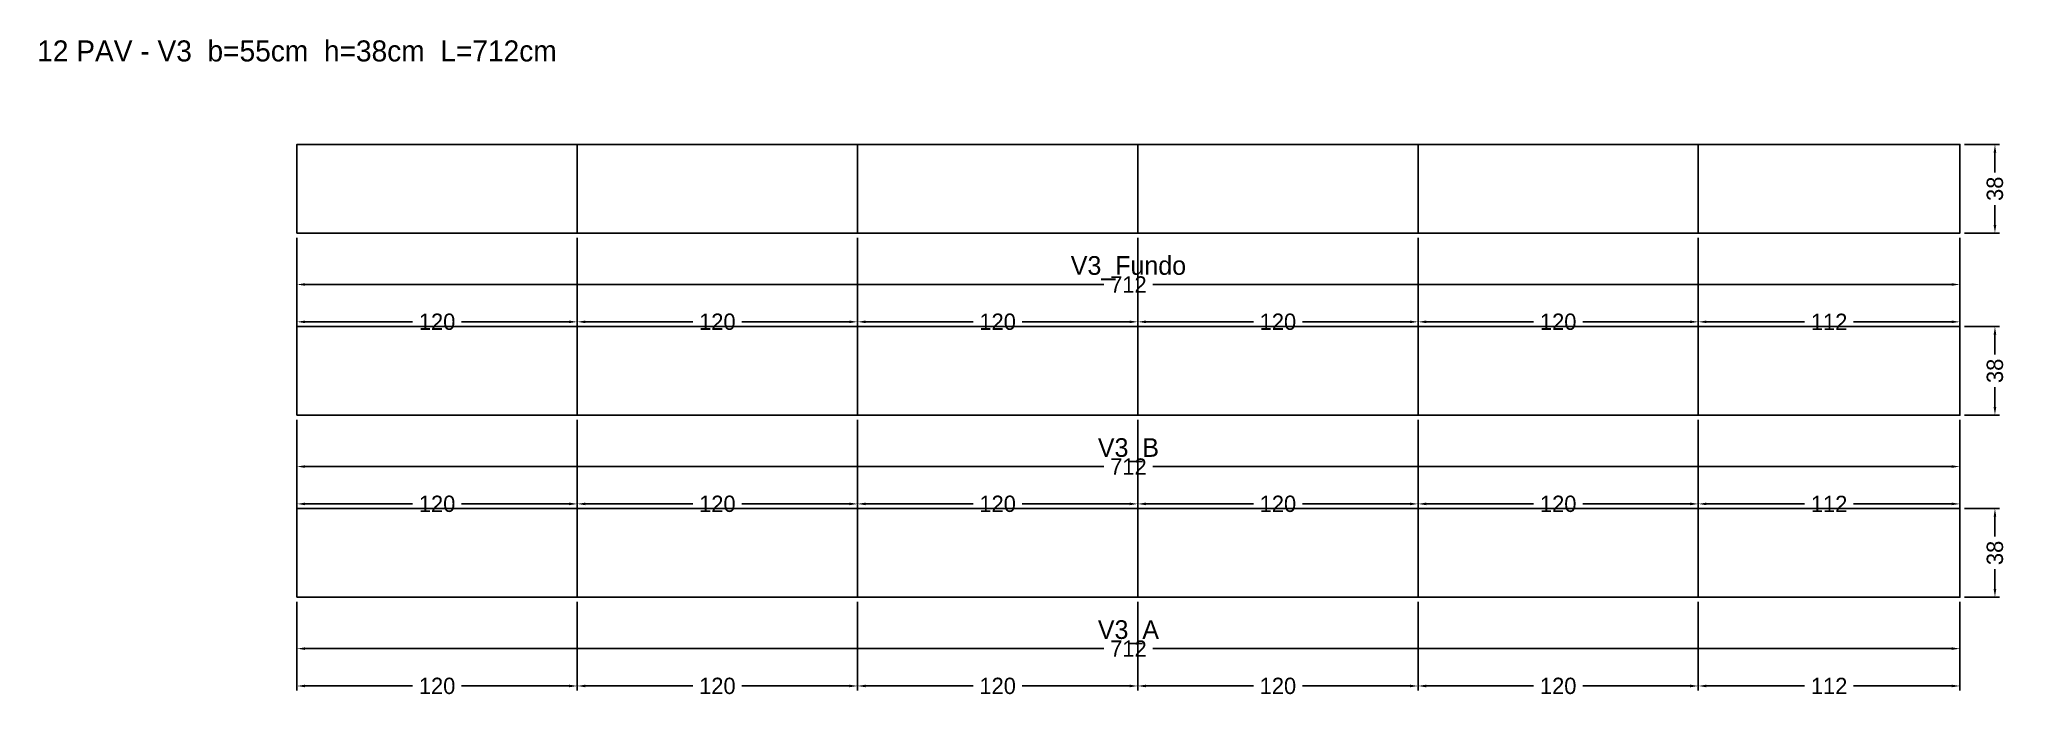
# Model space of a CAD drawing. Header units: metres. Extents: x -110 to 732, y -43 to 239.
import ezdxf

# ---------------------------------------------------------------- set-up
doc = ezdxf.new("R2010")
doc.units = ezdxf.units.M
for name, color, linetype in [('COTA', 3, 'Continuous'), ('NOMENCLATURA', 2, 'Continuous'), ('Paineis', 7, 'Continuous'), ('Texto Secao', 2, 'Continuous')]:
    doc.layers.add(name, color=color, linetype=linetype)
doc.dimstyles.new('COTA_VIG', dxfattribs={"dimtxt": 7, "dimasz": 3.5, "dimexe": 2, "dimexo": 2, "dimgap": 1.5, "dimtad": 1, "dimdec": 1, "dimcen": 2.5, "dimclrd": 3, "dimclre": 3, "dimclrt": 3, "dimazin": 3, "dimtfac": 1, "dimtmove": 0, "dimatfit": 3})

# ---------------------------------------------------------------- blocks, each defined once
blk = doc.blocks.new('_CLOSEDFILLED')
at = {"color": 0, "linetype": 'BYBLOCK'}
blk.add_solid([(-1, 0.16), (0, 0), (-1, -0.16)], dxfattribs=at)
blk = doc.blocks.new('*D1')
at = {"color": 3}
for p, q in [((0, -2), (0, -24)), ((712, -2), (712, -24)), ((3.5, -22), (345.5, -22)), ((366.5, -22), (708.5, -22))]:
    blk.add_line(p, q, dxfattribs=at)
at = {"layer": 'Defpoints'}
for p in [(0, 0), (712, 0), (0, -22)]:
    blk.add_point(p, dxfattribs=at)
at = {"layer": 'COTA', "color": 3, "xscale": 3.5, "yscale": 3.5, "rotation": 180}
blk.add_blockref('_CLOSEDFILLED', (0, -22), dxfattribs=at)
at = {"layer": 'COTA', "color": 3, "xscale": 3.5, "yscale": 3.5}
blk.add_blockref('_CLOSEDFILLED', (712, -22), dxfattribs=at)
at = {"layer": 'COTA', "color": 3, "insert": (356, -22), "char_height": 7, "attachment_point": 5}
blk.add_mtext('712', dxfattribs=at)
blk = doc.blocks.new('*D2')
at = {"color": 3}
for p, q in [((0, -2), (0, -40)), ((120, -2), (120, -40)), ((3.5, -38), (49.5, -38)), ((70.5, -38), (116.5, -38))]:
    blk.add_line(p, q, dxfattribs=at)
at = {"layer": 'Defpoints'}
for p in [(0, 0), (120, 0), (0, -38)]:
    blk.add_point(p, dxfattribs=at)
at = {"layer": 'COTA', "color": 3, "xscale": 3.5, "yscale": 3.5, "rotation": 180}
blk.add_blockref('_CLOSEDFILLED', (0, -38), dxfattribs=at)
at = {"layer": 'COTA', "color": 3, "xscale": 3.5, "yscale": 3.5}
blk.add_blockref('_CLOSEDFILLED', (120, -38), dxfattribs=at)
at = {"layer": 'COTA', "color": 3, "insert": (60, -38), "char_height": 7, "attachment_point": 5}
blk.add_mtext('120', dxfattribs=at)
blk = doc.blocks.new('*D3')
at = {"color": 3}
for p, q in [((120, -2), (120, -40)), ((240, -2), (240, -40)), ((123.5, -38), (169.5, -38)), ((190.5, -38), (236.5, -38))]:
    blk.add_line(p, q, dxfattribs=at)
at = {"layer": 'Defpoints'}
for p in [(120, 0), (240, 0), (120, -38)]:
    blk.add_point(p, dxfattribs=at)
at = {"layer": 'COTA', "color": 3, "xscale": 3.5, "yscale": 3.5, "rotation": 180}
blk.add_blockref('_CLOSEDFILLED', (120, -38), dxfattribs=at)
at = {"layer": 'COTA', "color": 3, "xscale": 3.5, "yscale": 3.5}
blk.add_blockref('_CLOSEDFILLED', (240, -38), dxfattribs=at)
at = {"layer": 'COTA', "color": 3, "insert": (180, -38), "char_height": 7, "attachment_point": 5}
blk.add_mtext('120', dxfattribs=at)
blk = doc.blocks.new('*D4')
at = {"color": 3}
for p, q in [((240, -2), (240, -40)), ((360, -2), (360, -40)), ((243.5, -38), (289.5, -38)), ((310.5, -38), (356.5, -38))]:
    blk.add_line(p, q, dxfattribs=at)
at = {"layer": 'Defpoints'}
for p in [(240, 0), (360, 0), (240, -38)]:
    blk.add_point(p, dxfattribs=at)
at = {"layer": 'COTA', "color": 3, "xscale": 3.5, "yscale": 3.5, "rotation": 180}
blk.add_blockref('_CLOSEDFILLED', (240, -38), dxfattribs=at)
at = {"layer": 'COTA', "color": 3, "xscale": 3.5, "yscale": 3.5}
blk.add_blockref('_CLOSEDFILLED', (360, -38), dxfattribs=at)
at = {"layer": 'COTA', "color": 3, "insert": (300, -38), "char_height": 7, "attachment_point": 5}
blk.add_mtext('120', dxfattribs=at)
blk = doc.blocks.new('*D5')
at = {"color": 3}
for p, q in [((360, -2), (360, -40)), ((480, -2), (480, -40)), ((363.5, -38), (409.5, -38)), ((430.5, -38), (476.5, -38))]:
    blk.add_line(p, q, dxfattribs=at)
at = {"layer": 'Defpoints'}
for p in [(360, 0), (480, 0), (360, -38)]:
    blk.add_point(p, dxfattribs=at)
at = {"layer": 'COTA', "color": 3, "xscale": 3.5, "yscale": 3.5, "rotation": 180}
blk.add_blockref('_CLOSEDFILLED', (360, -38), dxfattribs=at)
at = {"layer": 'COTA', "color": 3, "xscale": 3.5, "yscale": 3.5}
blk.add_blockref('_CLOSEDFILLED', (480, -38), dxfattribs=at)
at = {"layer": 'COTA', "color": 3, "insert": (420, -38), "char_height": 7, "attachment_point": 5}
blk.add_mtext('120', dxfattribs=at)
blk = doc.blocks.new('*D6')
at = {"color": 3}
for p, q in [((480, -2), (480, -40)), ((600, -2), (600, -40)), ((483.5, -38), (529.5, -38)), ((550.5, -38), (596.5, -38))]:
    blk.add_line(p, q, dxfattribs=at)
at = {"layer": 'Defpoints'}
for p in [(480, 0), (600, 0), (480, -38)]:
    blk.add_point(p, dxfattribs=at)
at = {"layer": 'COTA', "color": 3, "xscale": 3.5, "yscale": 3.5, "rotation": 180}
blk.add_blockref('_CLOSEDFILLED', (480, -38), dxfattribs=at)
at = {"layer": 'COTA', "color": 3, "xscale": 3.5, "yscale": 3.5}
blk.add_blockref('_CLOSEDFILLED', (600, -38), dxfattribs=at)
at = {"layer": 'COTA', "color": 3, "insert": (540, -38), "char_height": 7, "attachment_point": 5}
blk.add_mtext('120', dxfattribs=at)
blk = doc.blocks.new('*D7')
at = {"color": 3}
for p, q in [((600, -2), (600, -40)), ((712, -2), (712, -40)), ((603.5, -38), (645.5, -38)), ((666.5, -38), (708.5, -38))]:
    blk.add_line(p, q, dxfattribs=at)
at = {"layer": 'Defpoints'}
for p in [(600, 0), (712, 0), (600, -38)]:
    blk.add_point(p, dxfattribs=at)
at = {"layer": 'COTA', "color": 3, "xscale": 3.5, "yscale": 3.5, "rotation": 180}
blk.add_blockref('_CLOSEDFILLED', (600, -38), dxfattribs=at)
at = {"layer": 'COTA', "color": 3, "xscale": 3.5, "yscale": 3.5}
blk.add_blockref('_CLOSEDFILLED', (712, -38), dxfattribs=at)
at = {"layer": 'COTA', "color": 3, "insert": (656, -38), "char_height": 7, "attachment_point": 5}
blk.add_mtext('112', dxfattribs=at)
blk = doc.blocks.new('*D8')
at = {"color": 3}
for p, q in [((714, 38), (729, 38)), ((727, 26), (727, 34.5)), ((727, 3.5), (727, 12)), ((714, 0), (729, 0))]:
    blk.add_line(p, q, dxfattribs=at)
at = {"layer": 'Defpoints'}
for p in [(712, 38), (712, 0), (727, 0)]:
    blk.add_point(p, dxfattribs=at)
at = {"layer": 'COTA', "color": 3, "xscale": 3.5, "yscale": 3.5}
for p, rotation in [((727, 38), 90), ((727, 0), 270)]:
    blk.add_blockref('_CLOSEDFILLED', p, dxfattribs=dict(at, rotation=rotation))
at = {"layer": 'COTA', "color": 3, "insert": (727, 19), "char_height": 7, "attachment_point": 5, "rotation": 90}
blk.add_mtext('38', dxfattribs=at)
blk = doc.blocks.new('*D9')
at = {"color": 3}
for p, q in [((0, 76), (0, 54)), ((712, 76), (712, 54)), ((3.5, 56), (345.5, 56)), ((366.5, 56), (708.5, 56))]:
    blk.add_line(p, q, dxfattribs=at)
at = {"layer": 'Defpoints'}
for p in [(0, 78), (712, 78), (0, 56)]:
    blk.add_point(p, dxfattribs=at)
at = {"layer": 'COTA', "color": 3, "xscale": 3.5, "yscale": 3.5, "rotation": 180}
blk.add_blockref('_CLOSEDFILLED', (0, 56), dxfattribs=at)
at = {"layer": 'COTA', "color": 3, "xscale": 3.5, "yscale": 3.5}
blk.add_blockref('_CLOSEDFILLED', (712, 56), dxfattribs=at)
at = {"layer": 'COTA', "color": 3, "insert": (356, 56), "char_height": 7, "attachment_point": 5}
blk.add_mtext('712', dxfattribs=at)
blk = doc.blocks.new('*D10')
at = {"color": 3}
for p, q in [((0, 76), (0, 38)), ((120, 76), (120, 38)), ((3.5, 40), (49.5, 40)), ((70.5, 40), (116.5, 40))]:
    blk.add_line(p, q, dxfattribs=at)
at = {"layer": 'Defpoints'}
for p in [(0, 78), (120, 78), (0, 40)]:
    blk.add_point(p, dxfattribs=at)
at = {"layer": 'COTA', "color": 3, "xscale": 3.5, "yscale": 3.5, "rotation": 180}
blk.add_blockref('_CLOSEDFILLED', (0, 40), dxfattribs=at)
at = {"layer": 'COTA', "color": 3, "xscale": 3.5, "yscale": 3.5}
blk.add_blockref('_CLOSEDFILLED', (120, 40), dxfattribs=at)
at = {"layer": 'COTA', "color": 3, "insert": (60, 40), "char_height": 7, "attachment_point": 5}
blk.add_mtext('120', dxfattribs=at)
blk = doc.blocks.new('*D11')
at = {"color": 3}
for p, q in [((120, 76), (120, 38)), ((240, 76), (240, 38)), ((123.5, 40), (169.5, 40)), ((190.5, 40), (236.5, 40))]:
    blk.add_line(p, q, dxfattribs=at)
at = {"layer": 'Defpoints'}
for p in [(120, 78), (240, 78), (120, 40)]:
    blk.add_point(p, dxfattribs=at)
at = {"layer": 'COTA', "color": 3, "xscale": 3.5, "yscale": 3.5, "rotation": 180}
blk.add_blockref('_CLOSEDFILLED', (120, 40), dxfattribs=at)
at = {"layer": 'COTA', "color": 3, "xscale": 3.5, "yscale": 3.5}
blk.add_blockref('_CLOSEDFILLED', (240, 40), dxfattribs=at)
at = {"layer": 'COTA', "color": 3, "insert": (180, 40), "char_height": 7, "attachment_point": 5}
blk.add_mtext('120', dxfattribs=at)
blk = doc.blocks.new('*D12')
at = {"color": 3}
for p, q in [((240, 76), (240, 38)), ((360, 76), (360, 38)), ((243.5, 40), (289.5, 40)), ((310.5, 40), (356.5, 40))]:
    blk.add_line(p, q, dxfattribs=at)
at = {"layer": 'Defpoints'}
for p in [(240, 78), (360, 78), (240, 40)]:
    blk.add_point(p, dxfattribs=at)
at = {"layer": 'COTA', "color": 3, "xscale": 3.5, "yscale": 3.5, "rotation": 180}
blk.add_blockref('_CLOSEDFILLED', (240, 40), dxfattribs=at)
at = {"layer": 'COTA', "color": 3, "xscale": 3.5, "yscale": 3.5}
blk.add_blockref('_CLOSEDFILLED', (360, 40), dxfattribs=at)
at = {"layer": 'COTA', "color": 3, "insert": (300, 40), "char_height": 7, "attachment_point": 5}
blk.add_mtext('120', dxfattribs=at)
blk = doc.blocks.new('*D13')
at = {"color": 3}
for p, q in [((360, 76), (360, 38)), ((480, 76), (480, 38)), ((363.5, 40), (409.5, 40)), ((430.5, 40), (476.5, 40))]:
    blk.add_line(p, q, dxfattribs=at)
at = {"layer": 'Defpoints'}
for p in [(360, 78), (480, 78), (360, 40)]:
    blk.add_point(p, dxfattribs=at)
at = {"layer": 'COTA', "color": 3, "xscale": 3.5, "yscale": 3.5, "rotation": 180}
blk.add_blockref('_CLOSEDFILLED', (360, 40), dxfattribs=at)
at = {"layer": 'COTA', "color": 3, "xscale": 3.5, "yscale": 3.5}
blk.add_blockref('_CLOSEDFILLED', (480, 40), dxfattribs=at)
at = {"layer": 'COTA', "color": 3, "insert": (420, 40), "char_height": 7, "attachment_point": 5}
blk.add_mtext('120', dxfattribs=at)
blk = doc.blocks.new('*D14')
at = {"color": 3}
for p, q in [((480, 76), (480, 38)), ((600, 76), (600, 38)), ((483.5, 40), (529.5, 40)), ((550.5, 40), (596.5, 40))]:
    blk.add_line(p, q, dxfattribs=at)
at = {"layer": 'Defpoints'}
for p in [(480, 78), (600, 78), (480, 40)]:
    blk.add_point(p, dxfattribs=at)
at = {"layer": 'COTA', "color": 3, "xscale": 3.5, "yscale": 3.5, "rotation": 180}
blk.add_blockref('_CLOSEDFILLED', (480, 40), dxfattribs=at)
at = {"layer": 'COTA', "color": 3, "xscale": 3.5, "yscale": 3.5}
blk.add_blockref('_CLOSEDFILLED', (600, 40), dxfattribs=at)
at = {"layer": 'COTA', "color": 3, "insert": (540, 40), "char_height": 7, "attachment_point": 5}
blk.add_mtext('120', dxfattribs=at)
blk = doc.blocks.new('*D15')
at = {"color": 3}
for p, q in [((600, 76), (600, 38)), ((712, 76), (712, 38)), ((603.5, 40), (645.5, 40)), ((666.5, 40), (708.5, 40))]:
    blk.add_line(p, q, dxfattribs=at)
at = {"layer": 'Defpoints'}
for p in [(600, 78), (712, 78), (600, 40)]:
    blk.add_point(p, dxfattribs=at)
at = {"layer": 'COTA', "color": 3, "xscale": 3.5, "yscale": 3.5, "rotation": 180}
blk.add_blockref('_CLOSEDFILLED', (600, 40), dxfattribs=at)
at = {"layer": 'COTA', "color": 3, "xscale": 3.5, "yscale": 3.5}
blk.add_blockref('_CLOSEDFILLED', (712, 40), dxfattribs=at)
at = {"layer": 'COTA', "color": 3, "insert": (656, 40), "char_height": 7, "attachment_point": 5}
blk.add_mtext('112', dxfattribs=at)
blk = doc.blocks.new('*D16')
at = {"color": 3}
for p, q in [((714, 116), (729, 116)), ((727, 104), (727, 112.5)), ((727, 81.5), (727, 90)), ((714, 78), (729, 78))]:
    blk.add_line(p, q, dxfattribs=at)
at = {"layer": 'Defpoints'}
for p in [(712, 116), (712, 78), (727, 78)]:
    blk.add_point(p, dxfattribs=at)
at = {"layer": 'COTA', "color": 3, "xscale": 3.5, "yscale": 3.5}
for p, rotation in [((727, 116), 90), ((727, 78), 270)]:
    blk.add_blockref('_CLOSEDFILLED', p, dxfattribs=dict(at, rotation=rotation))
at = {"layer": 'COTA', "color": 3, "insert": (727, 97), "char_height": 7, "attachment_point": 5, "rotation": 90}
blk.add_mtext('38', dxfattribs=at)
blk = doc.blocks.new('*D17')
at = {"color": 3}
for p, q in [((0, 154), (0, 132)), ((712, 154), (712, 132)), ((3.5, 134), (345.5, 134)), ((366.5, 134), (708.5, 134))]:
    blk.add_line(p, q, dxfattribs=at)
at = {"layer": 'Defpoints'}
for p in [(0, 156), (712, 156), (0, 134)]:
    blk.add_point(p, dxfattribs=at)
at = {"layer": 'COTA', "color": 3, "xscale": 3.5, "yscale": 3.5, "rotation": 180}
blk.add_blockref('_CLOSEDFILLED', (0, 134), dxfattribs=at)
at = {"layer": 'COTA', "color": 3, "xscale": 3.5, "yscale": 3.5}
blk.add_blockref('_CLOSEDFILLED', (712, 134), dxfattribs=at)
at = {"layer": 'COTA', "color": 3, "insert": (356, 134), "char_height": 7, "attachment_point": 5}
blk.add_mtext('712', dxfattribs=at)
blk = doc.blocks.new('*D18')
at = {"color": 3}
for p, q in [((0, 154), (0, 116)), ((120, 154), (120, 116)), ((3.5, 118), (49.5, 118)), ((70.5, 118), (116.5, 118))]:
    blk.add_line(p, q, dxfattribs=at)
at = {"layer": 'Defpoints'}
for p in [(0, 156), (120, 156), (0, 118)]:
    blk.add_point(p, dxfattribs=at)
at = {"layer": 'COTA', "color": 3, "xscale": 3.5, "yscale": 3.5, "rotation": 180}
blk.add_blockref('_CLOSEDFILLED', (0, 118), dxfattribs=at)
at = {"layer": 'COTA', "color": 3, "xscale": 3.5, "yscale": 3.5}
blk.add_blockref('_CLOSEDFILLED', (120, 118), dxfattribs=at)
at = {"layer": 'COTA', "color": 3, "insert": (60, 118), "char_height": 7, "attachment_point": 5}
blk.add_mtext('120', dxfattribs=at)
blk = doc.blocks.new('*D19')
at = {"color": 3}
for p, q in [((120, 154), (120, 116)), ((240, 154), (240, 116)), ((123.5, 118), (169.5, 118)), ((190.5, 118), (236.5, 118))]:
    blk.add_line(p, q, dxfattribs=at)
at = {"layer": 'Defpoints'}
for p in [(120, 156), (240, 156), (120, 118)]:
    blk.add_point(p, dxfattribs=at)
at = {"layer": 'COTA', "color": 3, "xscale": 3.5, "yscale": 3.5, "rotation": 180}
blk.add_blockref('_CLOSEDFILLED', (120, 118), dxfattribs=at)
at = {"layer": 'COTA', "color": 3, "xscale": 3.5, "yscale": 3.5}
blk.add_blockref('_CLOSEDFILLED', (240, 118), dxfattribs=at)
at = {"layer": 'COTA', "color": 3, "insert": (180, 118), "char_height": 7, "attachment_point": 5}
blk.add_mtext('120', dxfattribs=at)
blk = doc.blocks.new('*D20')
at = {"color": 3}
for p, q in [((240, 154), (240, 116)), ((360, 154), (360, 116)), ((243.5, 118), (289.5, 118)), ((310.5, 118), (356.5, 118))]:
    blk.add_line(p, q, dxfattribs=at)
at = {"layer": 'Defpoints'}
for p in [(240, 156), (360, 156), (240, 118)]:
    blk.add_point(p, dxfattribs=at)
at = {"layer": 'COTA', "color": 3, "xscale": 3.5, "yscale": 3.5, "rotation": 180}
blk.add_blockref('_CLOSEDFILLED', (240, 118), dxfattribs=at)
at = {"layer": 'COTA', "color": 3, "xscale": 3.5, "yscale": 3.5}
blk.add_blockref('_CLOSEDFILLED', (360, 118), dxfattribs=at)
at = {"layer": 'COTA', "color": 3, "insert": (300, 118), "char_height": 7, "attachment_point": 5}
blk.add_mtext('120', dxfattribs=at)
blk = doc.blocks.new('*D21')
at = {"color": 3}
for p, q in [((360, 154), (360, 116)), ((480, 154), (480, 116)), ((363.5, 118), (409.5, 118)), ((430.5, 118), (476.5, 118))]:
    blk.add_line(p, q, dxfattribs=at)
at = {"layer": 'Defpoints'}
for p in [(360, 156), (480, 156), (360, 118)]:
    blk.add_point(p, dxfattribs=at)
at = {"layer": 'COTA', "color": 3, "xscale": 3.5, "yscale": 3.5, "rotation": 180}
blk.add_blockref('_CLOSEDFILLED', (360, 118), dxfattribs=at)
at = {"layer": 'COTA', "color": 3, "xscale": 3.5, "yscale": 3.5}
blk.add_blockref('_CLOSEDFILLED', (480, 118), dxfattribs=at)
at = {"layer": 'COTA', "color": 3, "insert": (420, 118), "char_height": 7, "attachment_point": 5}
blk.add_mtext('120', dxfattribs=at)
blk = doc.blocks.new('*D22')
at = {"color": 3}
for p, q in [((480, 154), (480, 116)), ((600, 154), (600, 116)), ((483.5, 118), (529.5, 118)), ((550.5, 118), (596.5, 118))]:
    blk.add_line(p, q, dxfattribs=at)
at = {"layer": 'Defpoints'}
for p in [(480, 156), (600, 156), (480, 118)]:
    blk.add_point(p, dxfattribs=at)
at = {"layer": 'COTA', "color": 3, "xscale": 3.5, "yscale": 3.5, "rotation": 180}
blk.add_blockref('_CLOSEDFILLED', (480, 118), dxfattribs=at)
at = {"layer": 'COTA', "color": 3, "xscale": 3.5, "yscale": 3.5}
blk.add_blockref('_CLOSEDFILLED', (600, 118), dxfattribs=at)
at = {"layer": 'COTA', "color": 3, "insert": (540, 118), "char_height": 7, "attachment_point": 5}
blk.add_mtext('120', dxfattribs=at)
blk = doc.blocks.new('*D23')
at = {"color": 3}
for p, q in [((600, 154), (600, 116)), ((712, 154), (712, 116)), ((603.5, 118), (645.5, 118)), ((666.5, 118), (708.5, 118))]:
    blk.add_line(p, q, dxfattribs=at)
at = {"layer": 'Defpoints'}
for p in [(600, 156), (712, 156), (600, 118)]:
    blk.add_point(p, dxfattribs=at)
at = {"layer": 'COTA', "color": 3, "xscale": 3.5, "yscale": 3.5, "rotation": 180}
blk.add_blockref('_CLOSEDFILLED', (600, 118), dxfattribs=at)
at = {"layer": 'COTA', "color": 3, "xscale": 3.5, "yscale": 3.5}
blk.add_blockref('_CLOSEDFILLED', (712, 118), dxfattribs=at)
at = {"layer": 'COTA', "color": 3, "insert": (656, 118), "char_height": 7, "attachment_point": 5}
blk.add_mtext('112', dxfattribs=at)
blk = doc.blocks.new('*D24')
at = {"color": 3}
for p, q in [((714, 194), (729, 194)), ((727, 182), (727, 190.5)), ((727, 159.5), (727, 168)), ((714, 156), (729, 156))]:
    blk.add_line(p, q, dxfattribs=at)
at = {"layer": 'Defpoints'}
for p in [(712, 194), (712, 156), (727, 156)]:
    blk.add_point(p, dxfattribs=at)
at = {"layer": 'COTA', "color": 3, "xscale": 3.5, "yscale": 3.5}
for p, rotation in [((727, 194), 90), ((727, 156), 270)]:
    blk.add_blockref('_CLOSEDFILLED', p, dxfattribs=dict(at, rotation=rotation))
at = {"layer": 'COTA', "color": 3, "insert": (727, 175), "char_height": 7, "attachment_point": 5, "rotation": 90}
blk.add_mtext('38', dxfattribs=at)

msp = doc.modelspace()

# ---------------------------------------------------------------- linework, layer by layer
at = {"layer": 'Paineis'}
for points in [[(0, 156), (120, 156), (120, 194), (0, 194)], [(120, 156), (240, 156), (240, 194), (120, 194)], [(240, 156), (360, 156), (360, 194), (240, 194)], [(360, 156), (480, 156), (480, 194), (360, 194)], [(480, 156), (600, 156), (600, 194), (480, 194)], [(600, 156), (712, 156), (712, 194), (600, 194)], [(0, 78), (120, 78), (120, 116), (0, 116)], [(120, 78), (240, 78), (240, 116), (120, 116)], [(240, 78), (360, 78), (360, 116), (240, 116)], [(360, 78), (480, 78), (480, 116), (360, 116)], [(480, 78), (600, 78), (600, 116), (480, 116)], [(600, 78), (712, 78), (712, 116), (600, 116)], [(0, 0), (120, 0), (120, 38), (0, 38)], [(120, 0), (240, 0), (240, 38), (120, 38)], [(240, 0), (360, 0), (360, 38), (240, 38)], [(360, 0), (480, 0), (480, 38), (360, 38)], [(480, 0), (600, 0), (600, 38), (480, 38)], [(600, 0), (712, 0), (712, 38), (600, 38)]]:
    msp.add_lwpolyline(points, close=True, dxfattribs=at)

# ---------------------------------------------------------------- texts
at = {"layer": 'NOMENCLATURA', "insert": (0, 234), "char_height": 9, "width": 732, "attachment_point": 5}
msp.add_mtext('12 PAV - V3  b=55cm  h=38cm  L=712cm', dxfattribs=at)
at = {"layer": 'Texto Secao', "char_height": 8, "width": 732, "attachment_point": 5}
for s, insert in [('V3_Fundo', (356, 141)), ('V3_B', (356, 63)), ('V3_A', (356, -15))]:
    msp.add_mtext(s, dxfattribs=dict(at, insert=insert))

# ---------------------------------------------------------------- dimensions: what is measured, and where the dimension line sits
at = {"layer": 'COTA'}
for base, p1, p2, picture, middle in [((727, 156), (712, 156), (712, 194), '*D24', (727, 175)), ((727, 78), (712, 78), (712, 116), '*D16', (727, 97)), ((727, 0), (712, 0), (712, 38), '*D8', (727, 19))]:
    dim = msp.add_linear_dim(base=base, p1=p1, p2=p2, angle=90, dimstyle='COTA_VIG', dxfattribs=at)
    dim.commit()
    dim.dimension.update_dxf_attribs({"geometry": picture, "text_midpoint": middle})
for base, p1, p2, picture, middle in [((0, 134), (0, 156), (712, 156), '*D17', (356, 134)), ((0, 118), (0, 156), (120, 156), '*D18', (60, 118)), ((120, 118), (120, 156), (240, 156), '*D19', (180, 118)), ((240, 118), (240, 156), (360, 156), '*D20', (300, 118)), ((360, 118), (360, 156), (480, 156), '*D21', (420, 118)), ((480, 118), (480, 156), (600, 156), '*D22', (540, 118)), ((600, 118), (600, 156), (712, 156), '*D23', (656, 118)), ((0, 56), (0, 78), (712, 78), '*D9', (356, 56)), ((0, 40), (0, 78), (120, 78), '*D10', (60, 40)), ((120, 40), (120, 78), (240, 78), '*D11', (180, 40)), ((240, 40), (240, 78), (360, 78), '*D12', (300, 40)), ((360, 40), (360, 78), (480, 78), '*D13', (420, 40)), ((480, 40), (480, 78), (600, 78), '*D14', (540, 40)), ((600, 40), (600, 78), (712, 78), '*D15', (656, 40)), ((0, -22), (0, 0), (712, 0), '*D1', (356, -22)), ((0, -38), (0, 0), (120, 0), '*D2', (60, -38)), ((120, -38), (120, 0), (240, 0), '*D3', (180, -38)), ((240, -38), (240, 0), (360, 0), '*D4', (300, -38)), ((360, -38), (360, 0), (480, 0), '*D5', (420, -38)), ((480, -38), (480, 0), (600, 0), '*D6', (540, -38)), ((600, -38), (600, 0), (712, 0), '*D7', (656, -38))]:
    dim = msp.add_linear_dim(base=base, p1=p1, p2=p2, dimstyle='COTA_VIG', dxfattribs=at)
    dim.commit()
    dim.dimension.update_dxf_attribs({"geometry": picture, "text_midpoint": middle})

doc.saveas('drawing.dxf')
